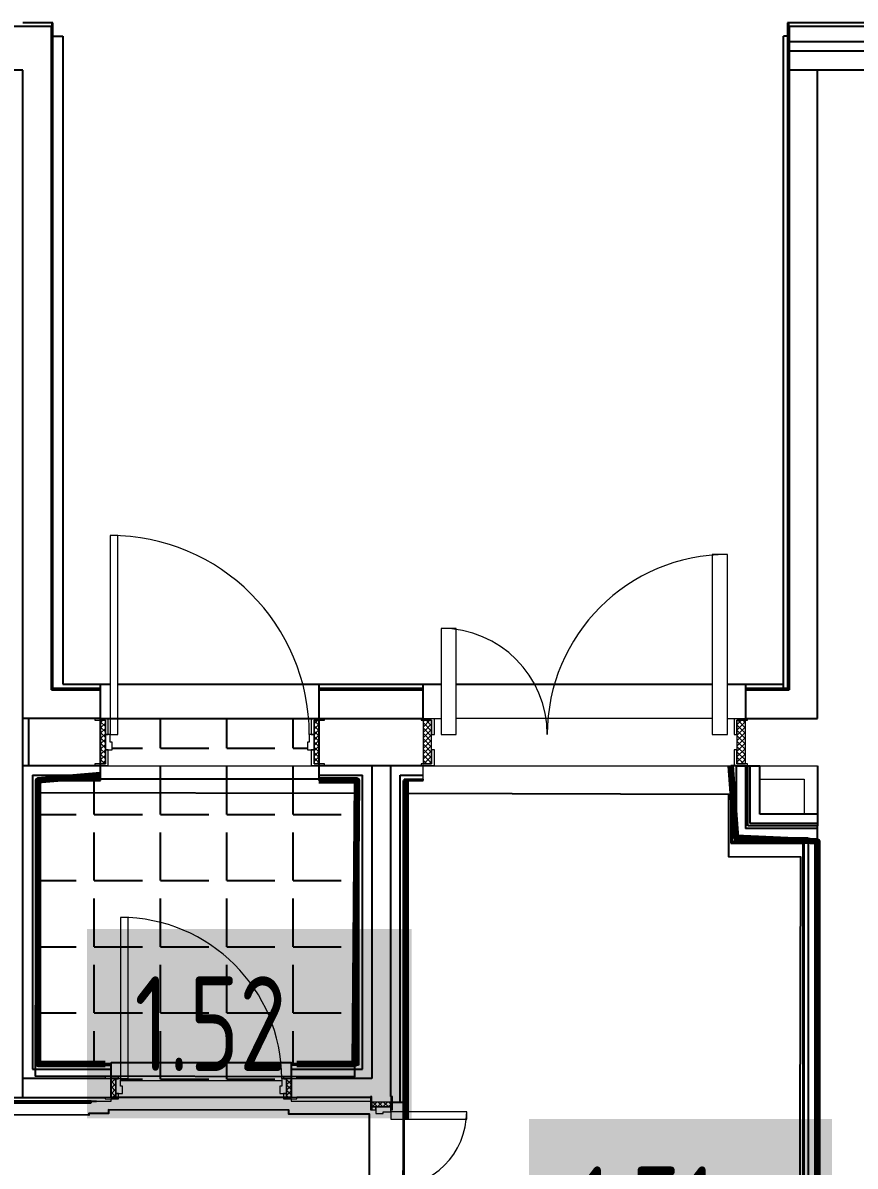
# Model space of a CAD drawing. Header units: millimetres. Extents: x -164500 to 426394, y -23753 to 102118.
# Drawn here: x 85035 to 89423, y 21182 to 27214 of the extents above; entities that cross this region are included whole.
import ezdxf

# ---------------------------------------------------------------- set-up
doc = ezdxf.new("R2010")
doc.units = ezdxf.units.MM
doc.layers.add('1.1.1) Плитка КР1 Остаток', color=52, linetype='Continuous')
for name, color, linetype, lineweight in [('384 ПК-3', 30, 'Continuous', 120), ('394 ПК-5 плинтус H100', 2, 'Continuous', 120), ('A-DOOR-2', 7, 'Continuous', 5), ('A-DOOR-FRAM-2', 7, 'Continuous', 5), ('A-FLOR', 7, 'Continuous', 9)]:
    doc.layers.add(name, color=color, linetype=linetype, lineweight=lineweight)
doc.layers.add('A-DOOR-1', color=7, linetype='Continuous', lineweight=5, true_color=0xc0c0c0)
doc.layers.add('A-DOOR-FRAM-1', color=7, linetype='Continuous', lineweight=5, true_color=0xc0c0c0)
doc.styles.add('СПДС', font='ГОСТ тип А.ttf', dxfattribs={"width": 0.9})

# ---------------------------------------------------------------- blocks, each defined once
blk = doc.blocks.new('110_Дверь_СКБ_2Ст_Внутренняя - ДН-7д_л__ ДОО_Дв_1450x2100h_Загрузочная_ Помещение холодильных камер-21737406-Объем проектирования 1 этажа')
at = {"layer": 'A-DOOR-2'}
h = blk.add_hatch(dxfattribs=at)
h.set_pattern_fill('FP_42', color=256, style=0, pattern_type=2)
h.set_pattern_definition([(135, (1471.41, 189.685), (-14.14214, -14.14214), []), (225, (1471.41, 189.685), (14.14214, -14.14214), [])])
h.paths.add_polyline_path([(862.5, -115), (862.5, 115), (817.5, 115), (817.5, -115)])
at = {"layer": 'A-DOOR-FRAM-2'}
h = blk.add_hatch(dxfattribs=at)
h.set_pattern_fill('FP_43', color=256, style=0, pattern_type=2)
h.set_pattern_definition([(45, (-651.384, 189.685), (-14.1421, 14.1421), []), (135, (-651.384, 189.685), (-14.1421, -14.1421), [])])
h.paths.add_polyline_path([(-792.5, -115), (-792.5, 115), (-837.5, 115), (-837.5, -115)])
at = {"layer": 'A-DOOR-1'}
for p, q in [((767.5, 990), (687.5, 990)), ((687.5, 990), (687.5, 40)), ((767.5, 40), (767.5, 990)), ((-742.5, 600), (-742.5, 40)), ((-662.5, 600), (-742.5, 600)), ((-662.5, 40), (-662.5, 600)), ((-777.5, 123), (-847.5, 123)), ((-847.5, 123), (-847.5, 115)), ((-777.5, 40), (-777.5, 123)), ((872.5, 123), (802.5, 123)), ((802.5, 123), (802.5, 40)), ((872.5, 115), (872.5, 123)), ((-847.5, 115), (-792.5, 115)), ((-792.5, 115), (-792.5, 40)), ((817.5, 40), (817.5, 115)), ((817.5, 115), (872.5, 115)), ((-792.5, 40), (-777.5, 40)), ((-742.5, 40), (-662.5, 40)), ((687.5, 40), (767.5, 40)), ((802.5, 40), (817.5, 40)), ((-777.5, -40), (-792.5, -40)), ((-792.5, -40), (-792.5, -115)), ((-777.5, -123), (-777.5, -40)), ((817.5, -40), (802.5, -40)), ((802.5, -40), (802.5, -123)), ((817.5, -115), (817.5, -40)), ((-847.5, -115), (-847.5, -123)), ((-792.5, -115), (-847.5, -115)), ((872.5, -115), (817.5, -115)), ((872.5, -123), (872.5, -115)), ((-847.5, -123), (-777.5, -123)), ((802.5, -123), (872.5, -123))]:
    blk.add_line(p, q, dxfattribs=at)
for centre, radius, start, end in [((767.5, 40), 950, 90, 180), ((-742.5, 40), 560, 0, 90)]:
    blk.add_arc(centre, radius, start, end, dxfattribs=at)
at = {"layer": 'A-DOOR-FRAM-1'}
for p, q in [((-792.5, 115), (-837.5, 115)), ((-837.5, 115), (-837.5, -115)), ((-792.5, -115), (-792.5, 115)), ((862.5, 115), (817.5, 115)), ((817.5, 115), (817.5, -115)), ((862.5, -115), (862.5, 115)), ((-837.5, -115), (-792.5, -115)), ((817.5, -115), (862.5, -115))]:
    blk.add_line(p, q, dxfattribs=at)
blk = doc.blocks.new('110_Дверь_СКБ_1Ст_Внутренняя1 - ДН-6д_ ДОО_Дв_1150x2100-24253098-Объем проектирования 1 этажа')
at = {"layer": 'A-DOOR-2'}
h = blk.add_hatch(dxfattribs=at)
h.set_pattern_fill('FP_46', color=256, style=0, pattern_type=2)
h.set_pattern_definition([(135, (1726.41, 189.685), (-14.14214, -14.14214), []), (225, (1726.41, 189.685), (14.14214, -14.14214), [])])
h.paths.add_polyline_path([(562.5, -115), (587.5, -115), (587.5, 115), (562.5, 115), (562.5, 22.3)])
at = {"layer": 'A-DOOR-FRAM-2'}
h = blk.add_hatch(dxfattribs=at)
h.set_pattern_fill('FP_47', color=256, style=0, pattern_type=2)
h.set_pattern_definition([(45, (-396.384, 189.685), (-14.1421, 14.1421), []), (135, (-396.384, 189.685), (-14.1421, -14.1421), [])])
h.paths.add_polyline_path([(-537.5, -115), (-537.5, 115), (-562.5, 115), (-562.5, -115)])
at = {"layer": 'A-DOOR-1'}
for p, q in [((-512.5, 1090), (-512.5, 40)), ((-472.5, 1090), (-512.5, 1090)), ((-472.5, 40), (-472.5, 1090)), ((-522.5, 123), (-592.5, 123)), ((-592.5, 123), (-592.5, 115)), ((-522.5, 40), (-522.5, 123)), ((617.5, 123), (547.5, 123)), ((547.5, 123), (547.5, 40)), ((617.5, 115), (617.5, 123)), ((-592.5, 115), (-537.5, 115)), ((-537.5, 115), (-537.5, 40)), ((562.5, 40), (562.5, 115)), ((562.5, 115), (617.5, 115)), ((-537.5, 40), (-522.5, 40)), ((-512.5, 40), (-472.5, 40)), ((547.5, 40), (562.5, 40)), ((-522.5, -40), (-537.5, -40)), ((-537.5, -40), (-537.5, -115)), ((-522.5, -123), (-522.5, -40)), ((562.5, -40), (547.5, -40)), ((547.5, -40), (547.5, -123)), ((562.5, -115), (562.5, -40)), ((-592.5, -115), (-592.5, -123)), ((-537.5, -115), (-592.5, -115)), ((617.5, -115), (562.5, -115)), ((617.5, -123), (617.5, -115)), ((-592.5, -123), (-522.5, -123)), ((547.5, -123), (617.5, -123))]:
    blk.add_line(p, q, dxfattribs=at)
blk.add_arc((-512.5, 40), 1050, 360, 90, dxfattribs=at)
at = {"layer": 'A-DOOR-FRAM-1'}
for p, q in [((-537.5, 115), (-562.5, 115)), ((-562.5, 115), (-562.5, -115)), ((-537.5, -115), (-537.5, 115)), ((587.5, 115), (562.5, 115)), ((562.5, 115), (562.5, -115)), ((587.5, -115), (587.5, 115)), ((-512.5, 40), (-537.5, 40)), ((-537.5, 40), (-537.5, -40)), ((-512.5, 0), (-512.5, 40)), ((-502.5, 0), (-512.5, 0)), ((-502.5, -40), (-502.5, 0)), ((537.5, 0), (527.5, 0)), ((527.5, 0), (527.5, -40)), ((537.5, 40), (537.5, 0)), ((562.5, 40), (537.5, 40)), ((562.5, -40), (562.5, 40)), ((-537.5, -40), (-502.5, -40)), ((527.5, -40), (562.5, -40)), ((-562.5, -115), (-537.5, -115)), ((562.5, -115), (587.5, -115))]:
    blk.add_line(p, q, dxfattribs=at)
blk = doc.blocks.new('110_Дверь_СКБ_1Ст_Внутренняя1 - Д-8_п_ 950x2100h_охрана 2-32213875-Объем проектирования 1 этажа')
at = {"layer": 'A-DOOR-2'}
h = blk.add_hatch(dxfattribs=at)
h.set_pattern_fill('FP_48', color=256, style=0, pattern_type=2)
h.set_pattern_definition([(135, (1826.41, 114.685), (-14.14214, -14.14214), []), (225, (1826.41, 114.685), (14.14214, -14.14214), [])])
h.paths.add_polyline_path([(465.3, -50), (487.5, -50), (487.5, 50), (462.5, 50), (462.5, -50)])
at = {"layer": 'A-DOOR-FRAM-2'}
h = blk.add_hatch(dxfattribs=at)
h.set_pattern_fill('FP_49', color=256, style=0, pattern_type=2)
h.set_pattern_definition([(45, (-296.384, 114.685), (-14.1421, 14.1421), []), (135, (-296.384, 114.685), (-14.1421, -14.1421), [])])
h.paths.add_polyline_path([(-462.5, -50), (-437.5, -49.3), (-437.5, 50), (-462.5, 50), (-462.5, -7.7)])
at = {"layer": 'A-DOOR-1'}
for p, q in [((-412.5, 900), (-412.5, 50)), ((-372.5, 900), (-412.5, 900)), ((-372.5, 50), (-372.5, 900)), ((-412.5, 50), (-372.5, 50))]:
    blk.add_line(p, q, dxfattribs=at)
blk.add_arc((-412.5, 50), 850, 360, 90, dxfattribs=at)
at = {"layer": 'A-DOOR-FRAM-1'}
for p, q in [((-422.5, 58), (-492.5, 58)), ((-492.5, 58), (-492.5, 50)), ((-492.5, 50), (-422.5, 50)), ((-437.5, 50), (-462.5, 50)), ((-462.5, 50), (-462.5, -50)), ((-412.5, 50), (-437.5, 50)), ((-437.5, 50), (-437.5, -30)), ((-437.5, -50), (-437.5, 50)), ((-422.5, 50), (-437.5, 50)), ((-437.5, 50), (-437.5, 49)), ((-437.5, 49), (-422.5, 49)), ((-422.5, 50), (-422.5, 58)), ((-422.5, 49), (-422.5, 50)), ((-412.5, 10), (-412.5, 50)), ((-402.5, 10), (-412.5, 10)), ((-402.5, -30), (-402.5, 10)), ((437.5, 10), (427.5, 10)), ((427.5, 10), (427.5, -30)), ((437.5, 50), (437.5, 10)), ((462.5, 50), (437.5, 50)), ((517.5, 58), (447.5, 58)), ((447.5, 58), (447.5, 50)), ((462.5, 50), (447.5, 50)), ((447.5, 50), (447.5, 49)), ((447.5, 50), (517.5, 50)), ((447.5, 49), (462.5, 49)), ((462.5, -30), (462.5, 50)), ((487.5, 50), (462.5, 50)), ((462.5, 50), (462.5, -50)), ((462.5, 49), (462.5, 50)), ((487.5, -50), (487.5, 50)), ((517.5, 50), (517.5, 58)), ((-422.5, -50), (-492.5, -50)), ((-492.5, -50), (-492.5, -58)), ((-492.5, -58), (-422.5, -58)), ((-462.5, -50), (-437.5, -50)), ((-437.5, -30), (-402.5, -30)), ((-422.5, -30), (-437.5, -30)), ((-437.5, -30), (-437.5, -50)), ((-437.5, -50), (-422.5, -50)), ((-422.5, -50), (-422.5, -30)), ((-422.5, -58), (-422.5, -50)), ((427.5, -30), (462.5, -30)), ((462.5, -30), (447.5, -30)), ((447.5, -30), (447.5, -50)), ((447.5, -50), (462.5, -50)), ((517.5, -50), (447.5, -50)), ((447.5, -50), (447.5, -58)), ((447.5, -58), (517.5, -58)), ((462.5, -50), (462.5, -30)), ((462.5, -50), (487.5, -50)), ((517.5, -58), (517.5, -50))]:
    blk.add_line(p, q, dxfattribs=at)
blk = doc.blocks.new('110_Дверь_СКБ_2Ст - Д-10а_ СОШ_Дв_1450x2100h_Горячий цех-25784455-Объем проектирования 1 этажа')
at = {"layer": 'A-DOOR-2'}
h = blk.add_hatch(dxfattribs=at)
h.set_pattern_fill('FP_56', color=256, style=0, pattern_type=2)
h.set_pattern_definition([(135, (1601.41, 114.685), (-14.14214, -14.14214), []), (225, (1601.41, 114.685), (14.14214, -14.14214), [])])
h.paths.add_polyline_path([(712.5, -50), (712.5, 50), (687.5, 50), (687.5, -50)])
at = {"layer": 'A-DOOR-FRAM-2'}
h = blk.add_hatch(dxfattribs=at)
h.set_pattern_fill('FP_57', color=256, style=0, pattern_type=2)
h.set_pattern_definition([(45, (-521.384, 114.685), (-14.1421, 14.1421), []), (135, (-521.384, 114.685), (-14.1421, -14.1421), [])])
h.paths.add_polyline_path([(-662.5, -50), (-662.5, 50), (-687.5, 50), (-687.5, -50)])
at = {"layer": 'A-DOOR-1'}
for p, q in [((662.5, 950), (622.5, 950)), ((622.5, 950), (622.5, 50)), ((662.5, 50), (662.5, 950)), ((-637.5, 450), (-637.5, 50)), ((-597.5, 450), (-637.5, 450)), ((-597.5, 50), (-597.5, 450)), ((-637.5, 50), (-597.5, 50)), ((622.5, 50), (662.5, 50))]:
    blk.add_line(p, q, dxfattribs=at)
for centre, radius, start, end in [((662.5, 50), 900, 90, 180), ((-637.5, 50), 400, 0, 90)]:
    blk.add_arc(centre, radius, start, end, dxfattribs=at)
at = {"layer": 'A-DOOR-FRAM-1'}
for p, q in [((-647.5, 58), (-717.5, 58)), ((-717.5, 58), (-717.5, 50)), ((-717.5, 50), (-647.5, 50)), ((-662.5, 50), (-687.5, 50)), ((-687.5, 50), (-687.5, -50)), ((-637.5, 50), (-662.5, 50)), ((-662.5, 50), (-662.5, -30)), ((-662.5, -50), (-662.5, 50)), ((-647.5, 50), (-647.5, 58)), ((-637.5, 10), (-637.5, 50)), ((-627.5, 10), (-637.5, 10)), ((-627.5, -30), (-627.5, 10)), ((662.5, 10), (652.5, 10)), ((652.5, 10), (652.5, -30)), ((662.5, 50), (662.5, 10)), ((687.5, 50), (662.5, 50)), ((742.5, 58), (672.5, 58)), ((672.5, 58), (672.5, 50)), ((672.5, 50), (742.5, 50)), ((687.5, -30), (687.5, 50)), ((712.5, 50), (687.5, 50)), ((687.5, 50), (687.5, -50)), ((712.5, -50), (712.5, 50)), ((742.5, 50), (742.5, 58)), ((-647.5, -50), (-717.5, -50)), ((-717.5, -50), (-717.5, -58)), ((-717.5, -58), (-647.5, -58)), ((-687.5, -50), (-662.5, -50)), ((-662.5, -30), (-627.5, -30)), ((-647.5, -30), (-662.5, -30)), ((-662.5, -30), (-662.5, -50)), ((-662.5, -50), (-647.5, -50)), ((-647.5, -50), (-647.5, -30)), ((-647.5, -58), (-647.5, -50)), ((652.5, -30), (687.5, -30)), ((687.5, -30), (672.5, -30)), ((672.5, -30), (672.5, -50)), ((672.5, -50), (687.5, -50)), ((742.5, -50), (672.5, -50)), ((672.5, -50), (672.5, -58)), ((672.5, -58), (742.5, -58)), ((687.5, -50), (687.5, -30)), ((687.5, -50), (712.5, -50)), ((742.5, -58), (742.5, -50))]:
    blk.add_line(p, q, dxfattribs=at)

msp = doc.modelspace()

# ---------------------------------------------------------------- hatches: boundary and pattern name
at = {"layer": '1.1.1) Плитка КР1 Остаток'}
h = msp.add_hatch(dxfattribs=at)
h.set_pattern_fill('ANGLE', color=256, scale=50)
h.set_pattern_definition([(0, (205553.12, 26879), (0, 349.25), [254, -95.25]), (90, (205553.12, 26879), (-349.25, 2e-14), [254, -95.25])])
h.paths.add_polyline_path([(86534.702, 23418.938), (86544.702, 23418.938), (86544.702, 23458.938), (86569.702, 23458.938), (86569.702, 23533.938), (86594.702, 23533.938), (86594.702, 23543.938), (85444.702, 23543.938), (85444.702, 23533.938), (85469.702, 23533.938), (85469.702, 23458.938), (85494.702, 23458.938), (85494.702, 23418.938), (85504.702, 23418.938), (85504.702, 23378.938), (85469.702, 23378.938), (85469.702, 23303.938), (85444.702, 23303.938), (85444.702, 23223.938), (86594.702, 23223.938), (86594.702, 23303.938), (86569.702, 23303.938), (86569.702, 23378.938), (86534.702, 23378.938)])
h.paths.add_polyline_path([(86796.702, 23215.938), (86594.702, 23215.938), (86594.702, 23223.938), (85444.702, 23223.938), (85444.702, 23215.938), (85112.702, 23215.938), (85112.702, 21721.938), (85499.366, 21721.938), (85499.366, 21728.207), (86449.366, 21728.207), (86449.366, 21721.938), (86796.702, 21721.938)])
h.paths.add_polyline_path([(86449.366, 21728.207), (85499.366, 21728.207), (85499.366, 21651.938), (85539.366, 21651.938), (85539.366, 21643.938), (85549.366, 21643.938), (85549.366, 21603.938), (85559.366, 21603.938), (85559.366, 21563.938), (85539.366, 21563.938), (85539.366, 21543.938), (86409.366, 21543.938), (86409.366, 21563.938), (86389.366, 21563.938), (86389.366, 21603.938), (86399.366, 21603.938), (86399.366, 21643.938), (86409.366, 21643.938), (86409.366, 21651.938), (86449.366, 21651.938)])

# ---------------------------------------------------------------- linework, layer by layer
for p, q in [((85192.702, 27213.938), (85034.702, 27213.938)), ((85187.702, 27213.938), (85187.702, 23696.938)), ((85192.702, 23701.938), (85192.702, 27213.938)), ((89066.702, 27213.938), (89066.702, 23701.938)), ((93374.702, 27213.938), (89066.702, 27213.938)), ((89071.702, 27213.938), (89071.702, 23696.938)), ((85187.702, 27193.938), (80414.702, 27193.938)), ((85184.702, 23693.938), (85184.702, 27193.938)), ((93354.702, 27193.938), (89071.702, 27193.938)), ((89074.702, 27193.938), (89074.702, 23693.938)), ((85192.702, 27143.938), (85244.702, 27143.938)), ((85244.702, 27143.938), (85244.702, 23723.938)), ((89044.702, 23701.938), (89044.702, 27143.938)), ((89066.702, 27143.938), (89044.702, 27143.938)), ((93274.702, 27113.938), (89074.702, 27113.938)), ((93224.702, 27063.938), (89074.702, 27063.938)), ((85034.702, 26963.938), (84814.702, 26963.938)), ((85034.702, 21543.938), (85034.702, 26963.938)), ((93124.702, 26963.938), (89074.702, 26963.938)), ((89224.702, 23543.938), (89224.702, 26963.938)), ((85244.702, 23723.938), (85494.702, 23723.938)), ((85444.702, 23701.938), (85444.702, 23723.938)), ((85534.702, 23723.938), (87239.702, 23723.938)), ((86594.702, 23723.938), (86594.702, 23701.938)), ((87144.702, 23701.938), (87144.702, 23723.938)), ((87319.702, 23723.938), (88669.702, 23723.938)), ((88749.702, 23723.938), (89044.702, 23723.938)), ((88844.702, 23723.938), (88844.702, 23701.938)), ((85184.702, 23693.938), (85444.702, 23693.938)), ((85187.702, 23696.938), (85444.702, 23696.938)), ((85444.702, 23701.938), (85192.702, 23701.938)), ((85444.702, 23693.938), (85444.702, 23701.938)), ((85444.702, 23543.938), (85444.702, 23693.938)), ((87144.702, 23701.938), (86594.702, 23701.938)), ((86594.702, 23701.938), (86594.702, 23693.938)), ((86594.702, 23696.938), (87144.702, 23696.938)), ((86594.702, 23693.938), (86594.702, 23543.938)), ((86594.702, 23693.938), (87144.702, 23693.938)), ((87144.702, 23693.938), (87144.702, 23701.938)), ((87144.702, 23543.938), (87144.702, 23693.938)), ((89066.702, 23701.938), (88844.702, 23701.938)), ((88844.702, 23701.938), (88844.702, 23693.938)), ((88844.702, 23696.938), (89071.702, 23696.938)), ((88844.702, 23693.938), (88844.702, 23543.938)), ((88844.702, 23693.938), (89074.702, 23693.938)), ((85444.702, 23543.938), (85034.702, 23543.938)), ((85064.702, 23543.938), (85064.702, 23293.938)), ((86594.702, 23543.938), (87144.702, 23543.938)), ((88749.702, 23543.938), (88749.702, 23543.938)), ((88844.702, 23543.938), (89224.702, 23543.938)), ((85444.702, 23293.938), (85034.702, 23293.938)), ((87144.702, 23293.938), (86594.702, 23293.938)), ((86874.702, 23293.938), (86874.702, 21643.938)), ((86974.702, 21548.938), (86974.702, 23293.938)), ((88766.702, 23293.938), (88766.702, 22885.938)), ((88794.702, 23293.938), (88766.702, 23293.938)), ((88774.702, 22893.938), (88774.702, 23293.938)), ((88794.702, 23293.938), (88919.702, 23293.938)), ((88794.702, 23293.938), (88794.702, 22913.938)), ((88844.702, 23293.938), (88844.702, 22963.938)), ((88857.202, 22976.438), (88857.202, 23293.938)), ((88869.702, 22988.938), (88869.702, 23293.938)), ((88919.702, 23038.938), (88919.702, 23293.938)), ((89224.702, 23293.938), (89224.702, 22976.438)), ((85084.702, 23243.938), (85084.702, 21693.938)), ((85084.702, 23243.938), (85444.702, 23243.938)), ((86594.702, 23243.938), (86824.702, 23243.938)), ((86824.702, 21693.938), (86824.702, 23243.938)), ((87024.702, 21518.938), (87024.702, 23243.938)), ((87024.702, 23243.938), (87144.702, 23243.938)), ((85104.702, 23223.938), (85444.702, 23223.938)), ((85104.702, 23223.938), (85104.702, 21713.938)), ((85112.702, 23215.938), (85444.702, 23215.938)), ((85112.702, 21721.938), (85112.702, 23215.938)), ((85444.702, 23215.938), (85444.702, 23223.938)), ((86594.702, 23223.938), (86594.702, 23215.938)), ((86594.702, 23223.938), (86804.702, 23223.938)), ((86594.702, 23215.938), (86796.702, 23215.938)), ((86796.702, 23215.938), (86796.702, 21721.938)), ((86804.702, 23223.938), (86804.702, 21713.938)), ((87044.702, 23223.938), (87144.702, 23223.938)), ((87044.702, 23223.938), (87044.702, 21518.938)), ((87052.702, 21518.938), (87052.702, 23215.938)), ((87052.702, 23215.938), (87144.702, 23215.938)), ((87144.702, 23215.938), (87144.702, 23223.938)), ((89224.702, 22988.938), (88869.702, 22988.938)), ((89224.702, 23038.938), (88919.702, 23038.938)), ((89224.702, 22963.938), (88844.702, 22963.938)), ((89224.702, 22976.438), (88857.202, 22976.438)), ((89224.702, 17133.938), (89224.702, 22976.438)), ((88766.702, 22885.938), (89146.702, 22885.938)), ((89154.702, 22893.938), (88774.702, 22893.938)), ((88794.702, 22913.938), (89174.702, 22913.938)), ((89146.702, 22885.938), (89146.702, 19241.938)), ((89154.702, 19233.938), (89154.702, 22893.938)), ((89174.702, 22913.938), (89174.702, 19213.938)), ((85499.366, 21721.938), (85112.702, 21721.938)), ((85499.366, 21713.938), (85499.366, 21721.938)), ((86449.366, 21721.938), (86449.366, 21713.938)), ((86796.702, 21721.938), (86449.366, 21721.938)), ((85084.702, 21693.938), (85499.366, 21693.938)), ((85104.702, 21713.938), (85499.366, 21713.938)), ((86804.702, 21713.938), (86449.366, 21713.938)), ((86449.366, 21693.938), (86824.702, 21693.938)), ((85469.366, 21643.938), (85034.702, 21643.938)), ((86874.702, 21643.938), (86479.366, 21643.938)), ((84814.702, 21543.938), (85469.366, 21543.938)), ((86866.702, 21543.938), (86479.366, 21543.938)), ((85394.702, 21523.938), (83544.702, 21523.938)), ((83544.702, 21515.938), (85394.702, 21515.938)), ((85394.702, 21523.938), (85422.874, 21523.938)), ((85394.702, 21515.938), (85394.702, 21523.938)), ((86982.702, 21518.938), (87024.702, 21518.938)), ((87024.702, 21518.938), (87052.702, 21518.938))]:
    msp.add_line(p, q)
at = {"flags": 128}
for points in [[(86787.554, 23147.81), (85103.558, 23151.763), (85100.051, 21657.767), (86784.047, 21653.814)], [(87034.224, 19173.22), (89128.219, 19168.305), (89136.773, 22812.295), (88756.774, 22813.187), (88757.548, 23143.186), (87043.553, 23147.209)]]:
    msp.add_lwpolyline(points, close=True, dxfattribs=at)
msp.add_lwpolyline([(66338.507, 21021.807), (78758.283, 20992.652), (78755.935, 19992.655), (85618.106, 19976.547), (85617.994, 19928.547), (86717.991, 19925.965), (86718.084, 19965.964), (86858.084, 19965.636), (86861.582, 21455.632), (86436.248, 21456.63), (86436.295, 21476.63), (85486.297, 21478.86), (85486.25, 21458.86), (85381.586, 21459.106), (85381.567, 21451.106), (82353.575, 21458.214), (82355.97, 22478.211), (68336.008, 22511.122)], dxfattribs=at)
at = {"layer": '1.1.1) Плитка КР1 Остаток'}
for points in [[(85444.702, 23543.938), (86594.702, 23543.938), (86594.702, 23223.938), (85444.702, 23223.938)], [(85499.366, 21728.207), (86449.366, 21728.207), (86449.366, 21543.938), (85499.366, 21543.938)]]:
    msp.add_lwpolyline(points, close=True, dxfattribs=at)
at = {"layer": '384 ПК-3'}
for points in [[(85444.702, 23243.938), (85112.702, 23215.938), (85112.702, 21721.938), (85469.366, 21721.938)], [(86479.366, 21721.938), (86784.207, 21721.938), (86796.702, 23215.938), (86594.702, 23215.938)]]:
    msp.add_lwpolyline(points, dxfattribs=at)
at = {"layer": '394 ПК-5 плинтус H100'}
for points in [[(87044.702, 20118.938), (86974.702, 19163.938), (89224.702, 19163.938), (89224.702, 22893.938), (88794.702, 22913.938), (88766.702, 23293.938)], [(87052.702, 23215.938), (87052.702, 21428.938)]]:
    msp.add_lwpolyline(points, dxfattribs=at)
at = {"layer": 'A-FLOR'}
for p, q in [((85444.702, 23543.938), (85494.702, 23543.938)), ((85534.702, 23543.938), (86594.702, 23543.938)), ((87144.702, 23543.938), (87239.702, 23543.938)), ((88669.702, 23543.938), (87319.702, 23543.938)), ((88749.702, 23543.938), (88844.702, 23543.938)), ((85444.702, 23293.938), (86594.702, 23293.938)), ((85444.702, 23223.938), (85444.702, 23293.938)), ((86594.702, 23293.938), (86594.702, 23223.938)), ((87144.702, 23293.938), (88766.702, 23293.938)), ((87144.702, 23223.938), (87144.702, 23293.938)), ((88919.702, 23293.938), (89224.702, 23293.938)), ((88919.702, 23223.938), (89154.702, 23223.938)), ((89154.702, 23223.938), (89154.702, 23038.938)), ((85499.366, 21651.938), (85499.366, 21713.938)), ((86449.366, 21713.938), (86449.366, 21651.938)), ((85549.366, 21633.938), (86399.366, 21633.938)), ((85499.366, 21523.938), (85499.366, 21535.938)), ((86449.366, 21535.938), (86449.366, 21523.938)), ((85422.874, 21523.938), (85499.366, 21523.938)), ((86449.366, 21523.938), (86866.702, 21523.938)), ((87044.702, 21518.938), (87044.702, 21468.938)), ((87044.702, 21428.938), (87044.702, 20208.938))]:
    msp.add_line(p, q, dxfattribs=at)

# ---------------------------------------------------------------- block references
for name, p in [('110_Дверь_СКБ_1Ст_Внутренняя1 - ДН-6д_ ДОО_Дв_1150x2100-24253098-Объем проектирования 1 этажа', (86007.202, 23418.938)), ('110_Дверь_СКБ_2Ст_Внутренняя - ДН-7д_л__ ДОО_Дв_1450x2100h_Загрузочная_ Помещение холодильных камер-21737406-Объем проектирования 1 этажа', (87982.202, 23418.938)), ('110_Дверь_СКБ_1Ст_Внутренняя1 - Д-8_п_ 950x2100h_охрана 2-32213875-Объем проектирования 1 этажа', (85961.866, 21593.938))]:
    msp.add_blockref(name, p)
at = {"rotation": 270}
msp.add_blockref('110_Дверь_СКБ_2Ст - Д-10а_ СОШ_Дв_1450x2100h_Горячий цех-25784455-Объем проектирования 1 этажа', (86924.702, 20831.438), dxfattribs=at)

# ---------------------------------------------------------------- texts
at = {"char_height": 500, "attachment_point": 1, "style": 'СПДС', "bg_fill": 1, "box_fill_scale": 1.5, "bg_fill_color": 7, "bg_fill_true_color": 16777215, "bg_fill_transparency": 0}
for s, insert, width in [('1.52', (85623.092, 22183.29), 1212.1515), ('1.51', (87953.18, 21180.29), 1096.7085)]:
    msp.add_mtext(s, dxfattribs=dict(at, insert=insert, width=width))

doc.saveas('drawing.dxf')
